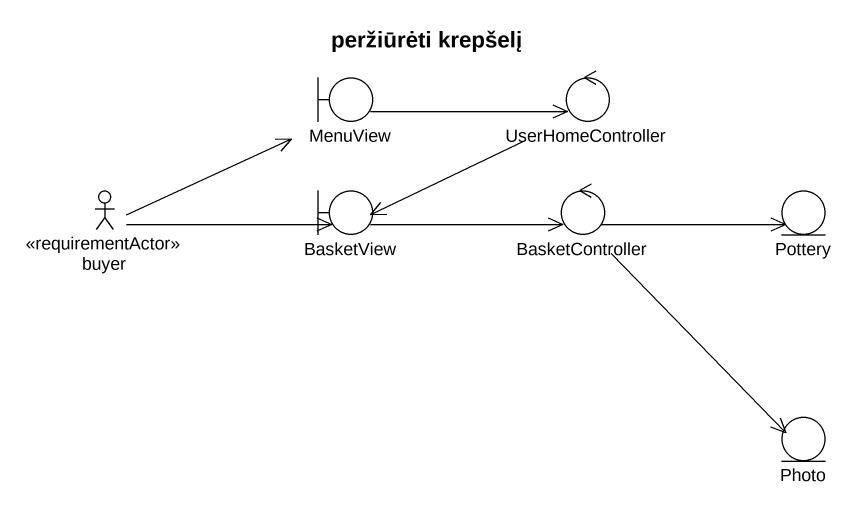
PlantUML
@startuml
title peržiūrėti krepšelį
boundary MenuView
control UserHomeController
actor buyer <<requirementActor>>
boundary BasketView
control BasketController
entity Pottery
entity Photo
MenuView -right-> UserHomeController
UserHomeController -left-> BasketView
buyer -right-> MenuView
buyer -right-> BasketView
BasketView -right-> BasketController
BasketController -right-> Pottery
BasketController --> Photo
@enduml
